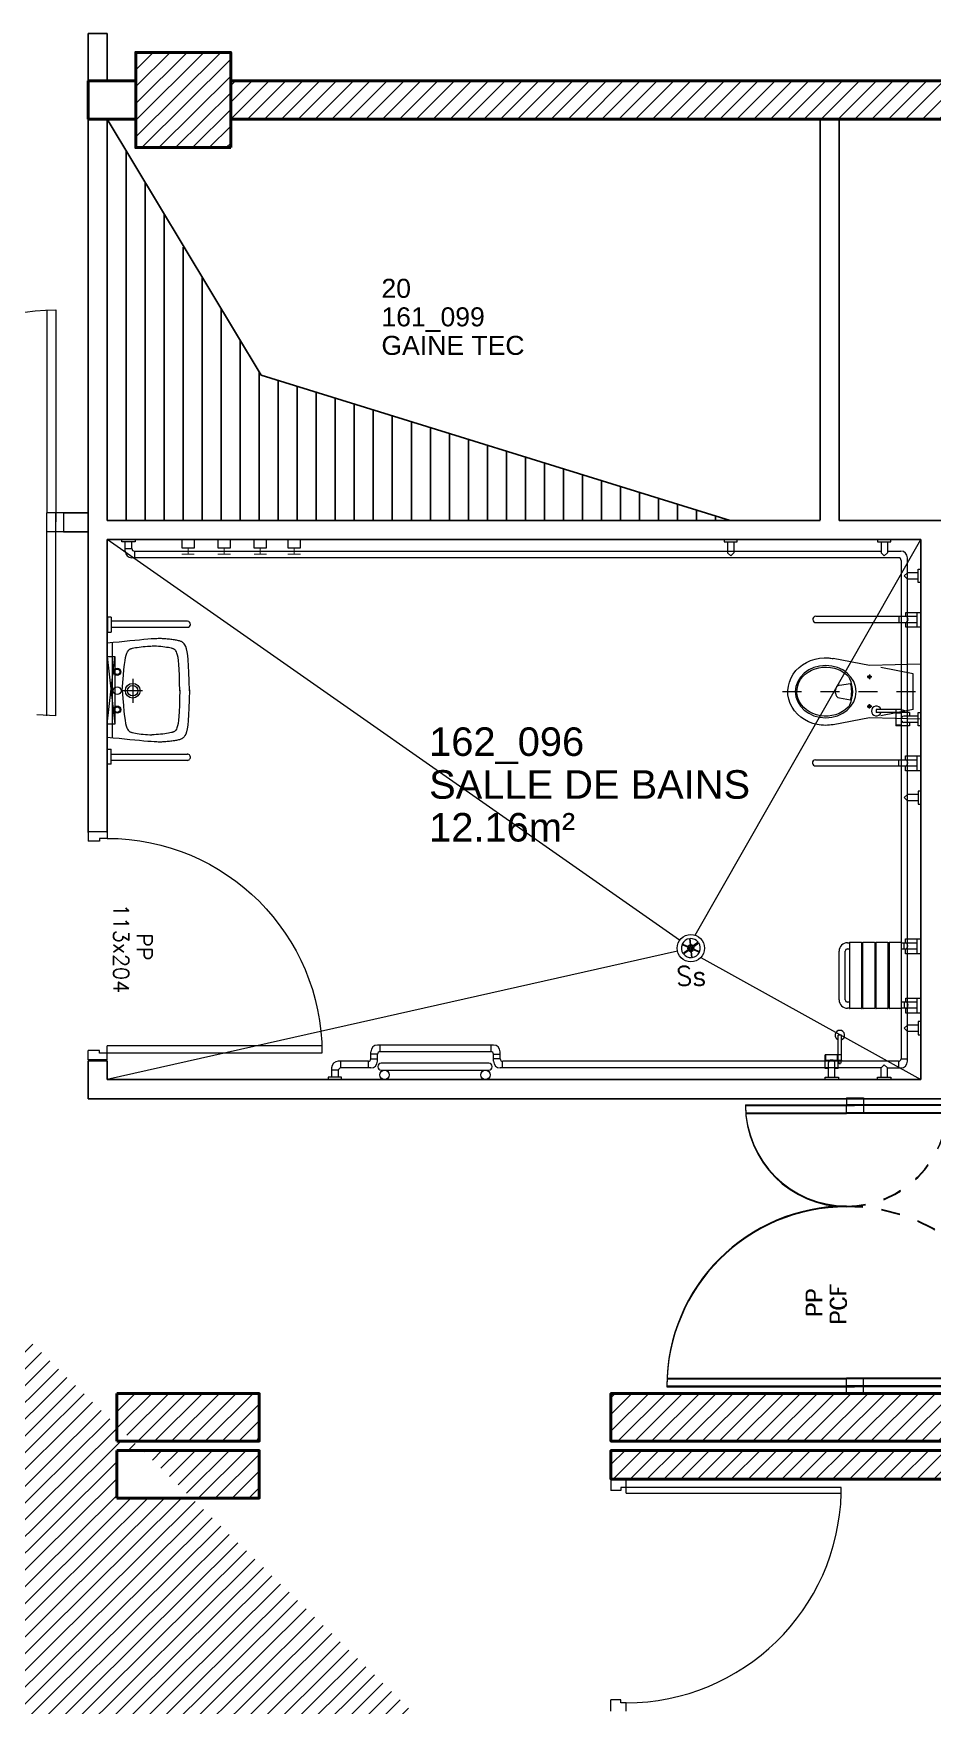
# Model space of a CAD drawing. Header units: millimetres. Extents: x -11 to 211, y -5 to 120.
# Drawn here: x 159.01 to 163.74, y 91.31 to 100.1 of the extents above; entities that cross this region are included whole.
import ezdxf
from ezdxf.enums import TextEntityAlignment as Align

# ---------------------------------------------------------------- set-up
doc = ezdxf.new("R2010")
doc.units = ezdxf.units.MM
doc.header["$LTSCALE"] = 0.1
doc.header["$MEASUREMENT"] = 0
for name, pattern in [('CACHÉ', [0.25, 0.125, -0.125]), ('CONTINU', [0]), ('HIDDEN2', [0.1875, 0.125, -0.0625])]:
    doc.linetypes.add(name, pattern=pattern)
doc.layers.get('0').update_dxf_attribs({"linetype": 'CONTINUOUS'})
for name, color, linetype in [('A_Etiqu_Gaine', 8, 'CONTINUOUS'), ('A_Etiqu_Gaine_ancien', 8, 'CONTINUOUS'), ('A_Etiqu_Gaine_code', 8, 'CONTINUOUS'), ('A_Etiqu_Local', 8, 'CONTINUOUS'), ('A_HACH_STRUC', 7, 'CONTINUOUS'), ('A_MUR_CLOIS', 7, 'CONTINU'), ('A_MURS_CLOI', 7, 'CONTINUOUS')]:
    doc.layers.add(name, color=color, linetype=linetype)
for name, color, linetype, lineweight in [('A_MURS_STRU', 7, 'CONTINU', 40), ('A_PORT', 8, 'CONTINUOUS', 0), ('A_PORTE', 8, 'CONTINU', 0), ('A_SANI', 5, 'CONTINU', 0)]:
    doc.layers.add(name, color=color, linetype=linetype, lineweight=lineweight)
doc.styles.add('Attribut', font='arial.ttf')
doc.styles.add('ROMANS', font='ROMANS')
doc.styles.add('ROMANS8', font='romans8', dxfattribs={"height": 10})

# ---------------------------------------------------------------- blocks, each defined once
blk = doc.blocks.new('A_Etiqu_Local')
at = {"style": 'Attribut', "flags": 1}
for tag, p in [('CODE_HOPITAL', (-0.4463, 1.632)), ('CODE_SITE', (-0.4463, 1.407)), ('CODE_BATIMENT', (-0.4463, 1.182)), ('CODE_SECTEUR', (-0.4463, 0.957)), ('CODE_ETAGE', (-0.4463, 0.732)), ('NOM_NORMALISE', (-0.4463, -0.843)), ('SECTEUR_ACTIVITE', (-0.4463, -1.068)), ('SOUS_SECTEUR_ACTIVITE', (-0.4463, -1.293)), ('VOLUME', (-0.4463, -1.518)), ('SERVICE', (-0.4463, -1.743)), ('CODE_UG', (-0.4463, -1.968)), ('CODE_UA', (-0.4463, -2.193)), ('CODE_POLE', (-0.4463, -2.418)), ('OCCUPANT_EXTERNE', (-0.4463, -2.643)), ('DISPONIBILITE', (-0.4463, -2.868)), ('ACCES_HANDICAPES', (-0.4463, -3.093)), ('NATURE_SOL', (-0.4463, -3.318)), ('RISQUE_LABORATOIRE', (-0.4463, -3.543)), ('AMIANTE', (-0.4463, -3.768))]:
    blk.add_attdef(tag, p, '', height=0.15, dxfattribs=at)
at = {"layer": 'A_Etiqu_Local', "style": 'Attribut'}
for tag, p in [('CODE_PIECE', (-0.4463, 0.282)), ('NOM_USAGE', (-0.4463, 0.057)), ('SURFACE', (-0.4463, -0.168))]:
    blk.add_attdef(tag, p, '', height=0.15, dxfattribs=at)
blk = doc.blocks.new('A_Etiqu_Gaine')
at = {"style": 'Attribut', "flags": 1}
for tag, p in [('CODE_HOPITAL', (-0.4323, 0.8651)), ('CODE_SITE', (-0.4323, 0.7151)), ('CODE_BATIMENT', (-0.4323, 0.5651)), ('CODE_SECTEUR', (-0.4323, 0.4151)), ('CODE_ETAGE', (-0.4323, 0.2651)), ('NOM_NORMALISE', (-0.4323, -0.3349)), ('SECTEUR_ACTIVITE', (-0.4323, -0.4849)), ('SOUS_SECTEUR_ACTIVITE', (-0.4323, -0.6349)), ('SURFACE', (-0.4323, -0.7849)), ('CODE_UG', (-0.4323, -0.9349)), ('CODE_POLE', (-0.4323, -1.0849)), ('AMIANTE', (-0.4323, -1.2349))]:
    blk.add_attdef(tag, p, '', height=0.1, dxfattribs=at)
at = {"layer": 'A_Etiqu_Gaine', "style": 'Attribut'}
blk.add_attdef('NOM_USAGE', (-0.4323, -0.1849), '', height=0.1, dxfattribs=at)
at = {"layer": 'A_Etiqu_Gaine_ancien', "style": 'Attribut'}
blk.add_attdef('CODE_PIECE_ANCIEN', (-0.4323, 0.1151), '', height=0.1, dxfattribs=at)
at = {"layer": 'A_Etiqu_Gaine_code', "style": 'Attribut'}
blk.add_attdef('CODE_PIECE', (-0.4323, -0.0349), '', height=0.1, dxfattribs=at)
blk = doc.blocks.new('-P175bt10')
at = {"layer": 'A_PORT', "linetype": 'Continuous'}
for p, q in [((0.0408, 1.1675), (0.0408, 0.1)), ((0.0875, 1.1665), (0.0875, 0.1)), ((1.6625, 0.699), (1.6625, 0.1)), ((1.7092, 0.7008), (1.7092, 0.1)), ((0, 0.1), (0, 0)), ((0, 0.1), (0.0408, 0.1)), ((0.0408, 0.1), (0.0875, 0.1)), ((0.0408, 0.1), (0.0408, 0.0533)), ((0.0408, -0.9675), (0.0408, 0.1)), ((0.0875, -0.9665), (0.0875, 0.1)), ((1.6625, 0.1), (1.7092, 0.1)), ((1.6625, -0.499), (1.6625, 0.1)), ((1.7092, 0.1), (1.7092, 0.0533)), ((1.75, 0.1), (1.7092, 0.1)), ((1.7092, -0.5008), (1.7092, 0.1)), ((1.75, 0.1), (1.75, 0))]:
    blk.add_line(p, q, dxfattribs=at)
at = {"layer": 'A_PORT'}
for p, q in [((0, 0), (0.0875, 0)), ((1.75, 0), (1.6625, 0))]:
    blk.add_line(p, q, dxfattribs=at)
at = {"layer": 'A_PORT', "linetype": 'Continuous'}
for centre, radius, start, end in [((0.0408, 0.1), 1.0675, 0, 90), ((1.7092, 0.1), 0.6008, 90, 180)]:
    blk.add_arc(centre, radius, start, end, dxfattribs=at)
at = {"layer": 'A_PORT', "linetype": 'CACHÉ'}
for centre, radius, start, end in [((0.0408, 0.1), 1.0675, 270, 0), ((1.7092, 0.1), 0.6008, 180, 270)]:
    blk.add_arc(centre, radius, start, end, dxfattribs=at)
at = {"layer": 'A_PORT', "linetype": 'Continuous', "style": 'ROMANS8'}
for tag, p in [('PCF', (0.5371, 0.2448)), ('175X204', (0.5272, 0.1021))]:
    blk.add_attdef(tag, text='', height=0.0933, dxfattribs=at).set_placement(p, align=Align.CENTER)
blk = doc.blocks.new('BATI-10')
for p, q in [((0, 0.1), (0, 0)), ((0, 0.1), (0.035, 0.1)), ((0.035, 0.1), (0.035, 0.06)), ((0, 0), (0.05, 0)), ((0.035, 0.06), (0.05, 0.06)), ((0.05, 0.06), (0.05, 0))]:
    blk.add_line(p, q)
blk = doc.blocks.new('P110bt10')
for p, q in [((0.035, 1.23), (0.035, 0.1)), ((0.075, 1.2293), (0.075, 0.1)), ((0.035, 0.1), (0.075, 0.1))]:
    blk.add_line(p, q)
blk.add_arc((0.035, 0.1), 1.13, 0, 90)
blk.add_blockref('BATI-10', (0, 0))
at = {"xscale": -1}
blk.add_blockref('BATI-10', (1.2, 0), dxfattribs=at)
at = {"style": 'ROMANS8'}
for tag, p in [('DEF', (0.5949, 0.2559)), ('DIM', (0.5864, 0.1335))]:
    blk.add_attdef(tag, text='', height=0.08, dxfattribs=at).set_placement(p, align=Align.CENTER)

msp = doc.modelspace()

# ---------------------------------------------------------------- hatches: boundary and pattern name
at = {"layer": 'A_HACH_STRUC'}
h = msp.add_hatch(dxfattribs=at)
h.set_pattern_fill('ANSI31', color=8, scale=0.5, angle=359.76959, style=0)
h.paths.add_polyline_path([(160.0499, 113.8961), (159.5499, 113.8961), (159.5499, 114.3961), (160.0499, 114.3961)])
h.paths.add_polyline_path([(159.2999, 106.6962), (159.2999, 107.1962), (160.0499, 107.1962), (160.0499, 106.6962)])
h.paths.add_polyline_path([(167.2499, 106.6962), (166.7499, 106.6962), (166.7499, 107.1962), (167.2499, 107.1962)])
h.paths.add_polyline_path([(152.8499, 77.8962), (152.3499, 77.8962), (152.3499, 78.3962), (152.8499, 78.3962)])
h.paths.add_polyline_path([(159.5499, 77.8962), (159.3999, 77.8962), (159.3999, 78.3962), (160.0499, 78.3962), (160.0499, 77.8962)], flags=16)
h.paths.add_polyline_path([(174.4499, 107.1962), (174.4499, 106.6962), (173.9499, 106.6962), (173.9499, 107.1962)])
h.paths.add_polyline_path([(174.4499, 99.9962), (173.9499, 99.9962), (173.9499, 99.4962), (174.4499, 99.4962)])
h.paths.add_polyline_path([(159.4501, 92.3962), (159.4501, 92.6462), (160.1999, 92.6462), (160.1999, 92.3962)], flags=17)
h.paths.add_polyline_path([(159.4501, 92.3962), (159.4501, 92.6462)], flags=16)
h.paths.add_polyline_path([(159.4501, 92.9462), (159.4501, 92.6962)], flags=16)
h.paths.add_polyline_path([(159.4501, 92.9462), (159.4501, 92.6962), (160.1999, 92.6962), (160.1999, 92.9462)], flags=17)
h.paths.add_polyline_path([(160.0499, 85.5962), (160.0499, 85.0962), (159.5499, 85.0962), (159.5499, 85.5962)], flags=17)
h.paths.add_polyline_path([(152.8499, 85.5962), (152.8499, 85.0962), (152.3499, 85.0962), (152.3499, 85.5962)])
h.paths.add_polyline_path([(145.9999, 85.5962), (145.9999, 85.0962), (145.4999, 85.0962), (145.4999, 85.5962)])
h.paths.add_polyline_path([(145.9999, 78.3962), (145.9999, 77.8962), (145.4999, 77.8962), (145.4999, 78.3962)])
edge = h.paths.add_edge_path()
edge.add_line((166.3748, 85.3966), (166.3748, 85.2962))
edge.add_line((166.3748, 78.1965), (166.3748, 78.0962))
edge.add_line((167.0998, 85.2217), (167.0998, 85.4714))
edge.add_line((166.8749, 85.0963), (166.8749, 85.2217))
edge.add_line((167.0998, 85.2217), (166.8749, 85.2217))
edge.add_line((167.0998, 85.4714), (166.8749, 85.4714))
edge.add_line((166.8749, 85.5962), (166.8749, 85.4714))
edge.add_line((166.8749, 85.0962), (166.3748, 85.0962))
edge.add_line((166.3748, 85.0962), (166.3748, 85.2962))
edge.add_line((166.3748, 85.3966), (166.3748, 85.5962))
edge.add_line((166.3748, 85.5962), (166.8749, 85.5962))
edge.add_line((152.3749, 99.6216), (152.3749, 99.8713))
edge.add_line((152.3749, 99.6216), (152.5999, 99.6216))
edge.add_line((152.3749, 99.8713), (152.5999, 99.8713))
edge.add_line((152.5999, 99.9962), (152.5999, 99.8713))
edge.add_line((153.0999, 99.7965), (153.0999, 99.9962))
edge.add_line((153.0999, 99.9962), (152.5999, 99.9962))
edge.add_line((152.5999, 99.4962), (152.5999, 99.6216))
edge.add_line((152.5999, 99.4962), (153.0999, 99.4962))
edge.add_line((153.0999, 99.4962), (153.0999, 99.7965))
edge.add_line((167.0998, 78.0217), (167.0998, 78.2714))
edge.add_line((166.8749, 77.8962), (166.8749, 78.0217))
edge.add_line((167.0998, 78.0217), (166.8749, 78.0217))
edge.add_line((167.0998, 78.2714), (166.8749, 78.2714))
edge.add_line((166.8749, 78.3962), (166.8749, 78.2714))
edge.add_line((166.8749, 77.8962), (166.3748, 77.8962))
edge.add_line((166.3748, 77.8962), (166.3748, 78.0962))
edge.add_line((166.3748, 78.1965), (166.3748, 78.3962))
edge.add_line((166.3748, 78.3962), (166.8749, 78.3962))
h = msp.add_hatch(dxfattribs=at)
h.set_pattern_fill('ANSI31', color=8, scale=0.5, angle=359.76959, style=0)
h.paths.add_polyline_path([(160.0499, 99.4962), (159.5499, 99.4962), (159.5499, 99.9962), (160.0499, 99.9962)])
h = msp.add_hatch(dxfattribs=at)
h.set_pattern_fill('ANSI31', color=8, scale=0.5, angle=359.76959, style=0)
h.set_pattern_definition([(44.7696, (160.049866, 99.6462), (-0.0440161, 0.04437154), [])])
h.paths.add_polyline_path([(166.7499, 99.8462), (160.0499, 99.8462), (160.0499, 99.6462), (166.7499, 99.6462)])
h = msp.add_hatch(dxfattribs=at)
h.set_pattern_fill('ANSI31', color=8, scale=0.5, angle=359.76959, style=0)
h.set_pattern_definition([(44.7696, (162.049855, 92.396184), (-0.0440161, 0.04437154), [])])
h.paths.add_polyline_path([(167.3501, 92.8962), (167.3501, 92.9462), (162.0499, 92.9462), (162.0499, 92.6962), (167.2901, 92.6962), (167.2901, 92.7712), (167.3501, 92.7712)])
h.paths.add_polyline_path([(167.1002, 92.5962), (167.1002, 92.6462), (162.0499, 92.6462), (162.0499, 92.4962), (162.1299, 92.4962), (166.4005, 92.4962), (166.4005, 92.3962), (167.1002, 92.3962)])

# ---------------------------------------------------------------- linework, layer by layer
at = {"layer": 'A_MUR_CLOIS', "color": 8, "linetype": 'Continuous'}
for p, q in [((159.3999, 100.0962), (159.2999, 100.0962)), ((159.2999, 99.8462), (159.2999, 100.0962)), ((159.3999, 99.8462), (159.3999, 100.0962)), ((159.2999, 99.6462), (159.2999, 95.8957)), ((159.3999, 99.6462), (160.21, 98.2994)), ((159.3999, 99.6462), (159.3999, 97.5362)), ((163.1499, 99.6462), (163.1499, 97.5376)), ((163.2499, 99.6462), (163.2499, 97.5361)), ((159.4999, 99.48), (159.4999, 97.5362)), ((159.5999, 99.3137), (159.5999, 97.5362)), ((159.6999, 99.1475), (159.6999, 97.5362)), ((159.7999, 98.9728), (159.7999, 97.5362)), ((159.8999, 98.815), (159.8999, 97.5362)), ((159.9999, 98.6488), (159.9999, 97.5362)), ((160.0999, 98.4825), (160.0999, 97.5362)), ((160.1999, 98.3163), (160.1999, 97.5362)), ((160.21, 98.2994), (162.6777, 97.5362)), ((160.2999, 98.2716), (160.2999, 97.5362)), ((160.3999, 98.2407), (160.3999, 97.5362)), ((160.4999, 98.2098), (160.4999, 97.5362)), ((160.5999, 98.1788), (160.5999, 97.5362)), ((160.6999, 98.1479), (160.6999, 97.5362)), ((160.7999, 98.117), (160.7999, 97.5362)), ((160.8999, 98.086), (160.8999, 97.5362)), ((160.9999, 98.0551), (160.9999, 97.5362)), ((161.0999, 98.0242), (161.0999, 97.5362)), ((161.1999, 97.9933), (161.1999, 97.5362)), ((161.2999, 97.9623), (161.2999, 97.5362)), ((161.3999, 97.9314), (161.3999, 97.5362)), ((161.4999, 97.9005), (161.4999, 97.5362)), ((161.5998, 97.8695), (161.5998, 97.5362)), ((161.6998, 97.8386), (161.6998, 97.5362)), ((161.7998, 97.8077), (161.7998, 97.5362)), ((161.8998, 97.7768), (161.8998, 97.5362)), ((161.9998, 97.7458), (161.9998, 97.5362)), ((162.0998, 97.7149), (162.0998, 97.5362)), ((162.1998, 97.684), (162.1998, 97.5362)), ((162.2998, 97.653), (162.2998, 97.5362)), ((162.3998, 97.6221), (162.3998, 97.5362)), ((162.4998, 97.5912), (162.4998, 97.5362)), ((163.1499, 97.5362), (159.3999, 97.5362)), ((162.5998, 97.5603), (162.5998, 97.5362)), ((167.1499, 97.5361), (163.2499, 97.5361)), ((159.3999, 97.4362), (159.3999, 95.8957)), ((163.6799, 97.4361), (159.3999, 97.4362)), ((163.6799, 97.4362), (163.6799, 94.5962)), ((159.3999, 94.6957), (159.2999, 94.6957)), ((159.2999, 94.6957), (159.2999, 94.4962)), ((159.3999, 94.6957), (159.3999, 94.5962)), ((159.3999, 94.5962), (163.6799, 94.5962)), ((159.2999, 94.4962), (166.6497, 94.4962))]:
    msp.add_line(p, q, dxfattribs=at)
at = {"layer": 'A_MURS_CLOI', "color": 8}
for p, q in [((159.1706, 97.5757), (159.2999, 97.5757)), ((159.1706, 97.4757), (159.2999, 97.4757))]:
    msp.add_line(p, q, dxfattribs=at)
at = {"layer": 'A_MURS_STRU', "color": 8, "linetype": 'Continuous'}
for p, q in [((159.2999, 99.8462), (159.2999, 99.6462)), ((159.4501, 92.6962), (159.4501, 92.9462)), ((159.4501, 92.6462), (159.4501, 92.3962))]:
    msp.add_line(p, q, dxfattribs=at)
msp.add_lwpolyline([(160.0499, 99.4962), (159.5499, 99.4962), (159.5499, 99.9962), (160.0499, 99.9962)], close=True, dxfattribs=at)
for points in [[(159.2999, 99.6462), (159.5499, 99.6462), (159.5499, 99.8462), (159.2999, 99.8462)], [(166.7499, 99.6462), (160.0499, 99.6462), (160.0499, 99.8462), (166.7499, 99.8462), (166.7499, 99.6462)], [(159.4501, 92.6962), (160.1999, 92.6962), (160.1999, 92.9462), (159.4501, 92.9462)], [(159.4501, 92.9462), (159.4501, 92.6962)], [(167.3501, 92.6962), (162.0499, 92.6962), (162.0499, 92.9462), (167.3501, 92.9462)], [(159.4501, 92.6462), (160.1999, 92.6462), (160.1999, 92.3962), (159.4501, 92.3962)], [(159.4501, 92.3962), (159.4501, 92.6462)], [(166.4005, 92.4962), (162.0499, 92.4962), (162.0499, 92.6462), (167.1002, 92.6462)]]:
    msp.add_lwpolyline(points, dxfattribs=at)
at = {"layer": 'A_PORTE', "color": 8, "linetype": 'Continuous'}
for p, q in [((162.0499, 92.4965), (162.1299, 92.4965)), ((162.0499, 92.4965), (162.0499, 92.4366)), ((162.1299, 92.4226), (162.1299, 92.4965)), ((162.1021, 92.4366), (162.0499, 92.4366)), ((163.2615, 92.4526), (162.1021, 92.4526)), ((162.1021, 92.4526), (162.1021, 92.4366)), ((162.1299, 92.4226), (163.2615, 92.4226)), ((163.2615, 92.4226), (163.2615, 92.4526)), ((162.1021, 91.3366), (162.0499, 91.3366)), ((162.0499, 91.2768), (162.0499, 91.3366)), ((162.1021, 91.3206), (162.1021, 91.3366)), ((162.1299, 91.3206), (162.1021, 91.3206)), ((162.1299, 91.2768), (162.1299, 91.3206))]:
    msp.add_line(p, q, dxfattribs=at)
at = {"layer": 'A_PORTE', "color": 8}
msp.add_arc((162.1299, 92.4526), 1.132, 270, 358.48138, dxfattribs=at)
at = {"layer": 'A_SANI', "color": 8, "linetype": 'Continuous'}
for p, q in [((162.4114, 95.3287), (159.3999, 97.4362)), ((162.4935, 95.3556), (163.6799, 97.4362)), ((159.4005, 96.8906), (159.4005, 96.3953)), ((159.4254, 96.8906), (159.4254, 96.3953)), ((159.5483, 96.8673), (159.5575, 96.8688)), ((159.5575, 96.8688), (159.5675, 96.8702)), ((159.5675, 96.8702), (159.578, 96.8715)), ((159.578, 96.8715), (159.5889, 96.8727)), ((159.5889, 96.8727), (159.6, 96.8737)), ((159.6, 96.8737), (159.6111, 96.8745)), ((159.6111, 96.8745), (159.6222, 96.8751)), ((159.6222, 96.8751), (159.6329, 96.8755)), ((159.648, 96.8751), (159.6372, 96.8755)), ((159.6591, 96.8745), (159.648, 96.8751)), ((159.6702, 96.8737), (159.6591, 96.8745)), ((159.6813, 96.8727), (159.6702, 96.8737)), ((159.6922, 96.8715), (159.6813, 96.8727)), ((159.7027, 96.8702), (159.6922, 96.8715)), ((159.7126, 96.8688), (159.7027, 96.8702)), ((159.7219, 96.8673), (159.7126, 96.8688)), ((159.491, 96.7787), (159.494, 96.7994)), ((159.494, 96.7994), (159.4969, 96.8158)), ((159.4969, 96.8158), (159.5, 96.8286)), ((159.5, 96.8286), (159.5031, 96.8383)), ((159.5031, 96.8383), (159.5063, 96.8455)), ((159.5063, 96.8455), (159.5096, 96.8509)), ((159.5096, 96.8509), (159.5113, 96.8531)), ((159.5113, 96.8531), (159.5131, 96.8551)), ((159.5131, 96.8551), (159.5149, 96.8567)), ((159.5149, 96.8567), (159.5169, 96.8582)), ((159.5169, 96.8582), (159.519, 96.8595)), ((159.519, 96.8595), (159.5213, 96.8606)), ((159.5213, 96.8606), (159.5238, 96.8616)), ((159.5238, 96.8616), (159.5265, 96.8625)), ((159.5265, 96.8625), (159.5294, 96.8633)), ((159.5294, 96.8633), (159.5326, 96.8642)), ((159.5326, 96.8642), (159.54, 96.8657)), ((159.54, 96.8657), (159.5483, 96.8673)), ((159.7302, 96.8657), (159.7219, 96.8673)), ((159.7375, 96.8642), (159.7302, 96.8657)), ((159.7408, 96.8633), (159.7375, 96.8642)), ((159.7437, 96.8625), (159.7408, 96.8633)), ((159.7464, 96.8616), (159.7437, 96.8625)), ((159.7489, 96.8606), (159.7464, 96.8616)), ((159.7512, 96.8595), (159.7489, 96.8606)), ((159.7533, 96.8582), (159.7512, 96.8595)), ((159.7552, 96.8567), (159.7533, 96.8582)), ((159.7571, 96.8551), (159.7552, 96.8567)), ((159.7589, 96.8531), (159.7571, 96.8551)), ((159.7606, 96.8509), (159.7589, 96.8531)), ((159.7639, 96.8455), (159.7606, 96.8509)), ((159.767, 96.8383), (159.7639, 96.8455)), ((159.7699, 96.8286), (159.767, 96.8383)), ((159.7726, 96.8158), (159.7699, 96.8286)), ((159.775, 96.7994), (159.7726, 96.8158)), ((159.7771, 96.7787), (159.775, 96.7994)), ((163.4099, 96.7736), (163.2194, 96.8101)), ((163.6799, 96.7811), (163.4099, 96.7736)), ((159.4823, 96.6847), (159.4852, 96.7219)), ((159.4852, 96.7219), (159.4881, 96.753)), ((159.4881, 96.753), (159.491, 96.7787)), ((159.534, 96.7042), (159.534, 96.5778)), ((159.7788, 96.753), (159.7771, 96.7787)), ((159.7801, 96.7219), (159.7788, 96.753)), ((159.781, 96.6847), (159.7801, 96.7219)), ((163.4219, 96.7136), (163.3979, 96.7136)), ((163.4099, 96.7256), (163.4099, 96.7016)), ((163.6391, 96.7293), (163.4692, 96.7635)), ((163.6391, 96.543), (163.6391, 96.7293)), ((159.4793, 96.6407), (159.4823, 96.6847)), ((159.4793, 96.6441), (159.4823, 96.6001)), ((159.5851, 96.641), (159.483, 96.641)), ((159.7814, 96.6407), (159.781, 96.6847)), ((159.7814, 96.6441), (159.781, 96.6001)), ((163.2315, 96.6277), (163.2315, 96.6446)), ((163.2524, 96.6693), (163.3105, 96.679)), ((159.4823, 96.6001), (159.4852, 96.5629)), ((159.4852, 96.5629), (159.4881, 96.5318)), ((159.4881, 96.5318), (159.491, 96.5062)), ((159.7788, 96.5318), (159.7771, 96.5062)), ((159.7801, 96.5629), (159.7788, 96.5318)), ((159.781, 96.6001), (159.7801, 96.5629)), ((163.2524, 96.603), (163.3107, 96.5933)), ((163.4219, 96.5586), (163.3979, 96.5586)), ((163.4099, 96.5466), (163.4099, 96.5706)), ((163.6391, 96.543), (163.4692, 96.5088)), ((159.491, 96.5062), (159.494, 96.4855)), ((159.494, 96.4855), (159.4969, 96.469)), ((159.4969, 96.469), (159.5, 96.4563)), ((159.5, 96.4563), (159.5031, 96.4465)), ((159.5031, 96.4465), (159.5063, 96.4393)), ((159.5063, 96.4393), (159.5096, 96.4339)), ((159.5096, 96.4339), (159.5113, 96.4317)), ((159.5113, 96.4317), (159.5131, 96.4298)), ((159.5131, 96.4298), (159.5149, 96.4281)), ((159.7571, 96.4298), (159.7552, 96.4281)), ((159.7589, 96.4317), (159.7571, 96.4298)), ((159.7606, 96.4339), (159.7589, 96.4317)), ((159.7639, 96.4393), (159.7606, 96.4339)), ((159.767, 96.4465), (159.7639, 96.4393)), ((159.7699, 96.4563), (159.767, 96.4465)), ((159.7726, 96.469), (159.7699, 96.4563)), ((159.775, 96.4855), (159.7726, 96.469)), ((159.7771, 96.5062), (159.775, 96.4855)), ((163.4099, 96.4986), (163.2194, 96.4622)), ((163.6799, 96.4911), (163.4099, 96.4986)), ((159.5149, 96.4281), (159.5169, 96.4266)), ((159.5169, 96.4266), (159.519, 96.4253)), ((159.519, 96.4253), (159.5213, 96.4242)), ((159.5213, 96.4242), (159.5238, 96.4232)), ((159.5238, 96.4232), (159.5265, 96.4223)), ((159.5265, 96.4223), (159.5294, 96.4215)), ((159.5294, 96.4215), (159.5326, 96.4207)), ((159.5326, 96.4207), (159.54, 96.4191)), ((159.54, 96.4191), (159.5483, 96.4175)), ((159.5483, 96.4175), (159.5576, 96.416)), ((159.5576, 96.416), (159.5676, 96.4146)), ((159.5676, 96.4146), (159.5783, 96.4133)), ((159.5783, 96.4133), (159.5893, 96.4122)), ((159.5893, 96.4122), (159.6007, 96.4111)), ((159.6007, 96.4111), (159.6122, 96.4103)), ((159.6122, 96.4103), (159.6237, 96.4097)), ((159.6237, 96.4097), (159.6351, 96.4093)), ((159.6464, 96.4097), (159.6351, 96.4093)), ((159.6579, 96.4103), (159.6464, 96.4097)), ((159.6695, 96.4111), (159.6579, 96.4103)), ((159.6808, 96.4122), (159.6695, 96.4111)), ((159.6919, 96.4133), (159.6808, 96.4122)), ((159.7025, 96.4146), (159.6919, 96.4133)), ((159.7126, 96.416), (159.7025, 96.4146)), ((159.7218, 96.4175), (159.7126, 96.416)), ((159.7302, 96.4191), (159.7218, 96.4175)), ((159.7375, 96.4207), (159.7302, 96.4191)), ((159.7408, 96.4215), (159.7375, 96.4207)), ((159.7437, 96.4223), (159.7408, 96.4215)), ((159.7464, 96.4232), (159.7437, 96.4223)), ((159.7489, 96.4242), (159.7464, 96.4232)), ((159.7512, 96.4253), (159.7489, 96.4242)), ((159.7533, 96.4266), (159.7512, 96.4253)), ((159.7552, 96.4281), (159.7533, 96.4266)), ((162.424, 95.3065), (162.4538, 95.2933)), ((162.4551, 95.2961), (162.4252, 95.3093)), ((162.4567, 95.292), (162.4673, 95.2874)), ((162.4685, 95.2902), (162.4579, 95.2948)), ((162.4673, 95.2874), (162.4579, 95.2806)), ((162.4634, 95.3372), (162.4669, 95.3047)), ((162.47, 95.3051), (162.4664, 95.3375)), ((162.4673, 95.3017), (162.4685, 95.2902)), ((162.4716, 95.2905), (162.4703, 95.302)), ((162.4809, 95.2973), (162.4716, 95.2905)), ((162.4734, 95.288), (162.4827, 95.2948)), ((162.4839, 95.2834), (162.4734, 95.288)), ((162.5097, 95.3185), (162.4834, 95.2992)), ((162.4852, 95.2967), (162.5115, 95.316)), ((162.4002, 95.272), (159.3999, 94.5962)), ((162.4554, 95.2787), (162.4291, 95.2594)), ((162.4309, 95.2569), (162.4573, 95.2762)), ((162.4598, 95.2781), (162.4691, 95.2849)), ((162.4691, 95.2849), (162.4703, 95.2734)), ((162.4707, 95.2703), (162.4742, 95.2379)), ((162.4721, 95.2852), (162.4827, 95.2806)), ((162.4734, 95.2737), (162.4721, 95.2852)), ((162.4772, 95.2382), (162.4737, 95.2706)), ((162.4855, 95.2793), (162.5154, 95.2661)), ((162.5167, 95.2689), (162.4868, 95.2821)), ((162.5226, 95.2385), (163.6799, 94.5962))]:
    msp.add_line(p, q, dxfattribs=at)
at = {"layer": 'A_SANI', "color": 8}
for p, q in [((159.4946, 97.3747), (159.4946, 97.423)), ((159.5296, 97.3882), (159.5296, 97.423)), ((162.6634, 97.423), (162.6634, 97.366)), ((162.6964, 97.423), (162.6964, 97.366)), ((163.4714, 97.423), (163.4714, 97.366)), ((163.5044, 97.423), (163.5044, 97.366)), ((159.5296, 97.3869), (159.4946, 97.3869)), ((163.5632, 97.3397), (159.5296, 97.3397)), ((159.5428, 97.3747), (163.4714, 97.3747)), ((159.5428, 97.3747), (159.5428, 97.3397)), ((162.6799, 97.3495), (162.6634, 97.366)), ((162.6964, 97.366), (162.6799, 97.3495)), ((163.4879, 97.3495), (163.4714, 97.366)), ((163.5044, 97.366), (163.4879, 97.3495)), ((163.5044, 97.3747), (163.5747, 97.3747)), ((163.5767, 97.3262), (163.5767, 94.7058)), ((163.6097, 94.6927), (163.6097, 97.3397)), ((163.6097, 97.2607), (163.5932, 97.2442)), ((163.5932, 97.2442), (163.6097, 97.2277)), ((163.6667, 97.2607), (163.6097, 97.2607)), ((163.6667, 97.2277), (163.6097, 97.2277)), ((163.6019, 97.0321), (163.6019, 97.0521)), ((163.6019, 97.0521), (163.6799, 97.0521)), ((163.6599, 97.0521), (163.6599, 96.9741)), ((163.6799, 97.0521), (163.6799, 96.9741)), ((159.4011, 97.0271), (159.4011, 96.9491)), ((159.421, 97.0271), (159.4011, 97.0271)), ((159.421, 97.0271), (159.421, 96.9491)), ((159.8224, 97.0072), (159.421, 97.0072)), ((159.421, 96.9742), (159.8224, 96.9742)), ((163.1271, 97.0321), (163.6599, 97.0321)), ((163.1271, 96.9991), (163.6599, 96.9991)), ((163.5668, 96.9991), (163.5668, 97.0321)), ((163.6019, 96.9741), (163.6019, 96.9991)), ((163.6799, 96.9741), (163.6019, 96.9741)), ((159.4011, 96.9491), (159.421, 96.9491)), ((159.4005, 96.8213), (159.4394, 96.4646)), ((159.4005, 96.4646), (159.4394, 96.8213)), ((163.4461, 96.5425), (163.4461, 96.5257)), ((163.5767, 96.5425), (163.4461, 96.5425)), ((163.6212, 96.5257), (163.4461, 96.5257)), ((163.5493, 96.5425), (163.5493, 96.4564)), ((163.5767, 96.5225), (163.5493, 96.5225)), ((163.5767, 96.5425), (163.5944, 96.5375)), ((163.5767, 96.5257), (163.5944, 96.5307)), ((163.5944, 96.5307), (163.5944, 96.5375)), ((163.6212, 96.5257), (163.6212, 96.5076)), ((163.5767, 96.4596), (163.5493, 96.4596)), ((163.6212, 96.4564), (163.5493, 96.4564)), ((163.6667, 96.5076), (163.5902, 96.5076)), ((163.6667, 96.4746), (163.5902, 96.4746)), ((163.6212, 96.4746), (163.6212, 96.4564)), ((159.4011, 96.2548), (159.4011, 96.3328)), ((159.4011, 96.3328), (159.421, 96.3328)), ((159.421, 96.2548), (159.4011, 96.2548)), ((159.421, 96.2548), (159.421, 96.3328)), ((159.421, 96.3078), (159.8224, 96.3078)), ((159.8224, 96.2748), (159.421, 96.2748)), ((163.1256, 96.2783), (163.6585, 96.2783)), ((163.5653, 96.2453), (163.5653, 96.2783)), ((163.6004, 96.2982), (163.6784, 96.2982)), ((163.6004, 96.2783), (163.6004, 96.2982)), ((163.6585, 96.2982), (163.6585, 96.2202)), ((163.6784, 96.2982), (163.6784, 96.2202)), ((163.1256, 96.2453), (163.6585, 96.2453)), ((163.6004, 96.2202), (163.6004, 96.2453)), ((163.6784, 96.2202), (163.6004, 96.2202)), ((163.5932, 96.0787), (163.6097, 96.0952)), ((163.6097, 96.0622), (163.5932, 96.0787)), ((163.6667, 96.0952), (163.6097, 96.0952)), ((163.6667, 96.0622), (163.6097, 96.0622)), ((163.2949, 95.3162), (163.3045, 95.3162)), ((163.3045, 95.3162), (163.3045, 94.9721)), ((163.3065, 95.3183), (163.3663, 95.3183)), ((163.3683, 95.3166), (163.3741, 95.3166)), ((163.3683, 95.3162), (163.3683, 94.9721)), ((163.3741, 95.3162), (163.3741, 94.9721)), ((163.3761, 95.3183), (163.4359, 95.3183)), ((163.4379, 95.3166), (163.4437, 95.3166)), ((163.4379, 95.3162), (163.4379, 94.9721)), ((163.4437, 95.3162), (163.4437, 94.9721)), ((163.4457, 95.3183), (163.5055, 95.3183)), ((163.5075, 95.3166), (163.5134, 95.3166)), ((163.5075, 95.3162), (163.5075, 94.9721)), ((163.5133, 95.3162), (163.5133, 94.9721)), ((163.5153, 95.3183), (163.5751, 95.3183)), ((163.5766, 95.3162), (163.6585, 95.3162)), ((163.593, 95.2832), (163.593, 95.3162)), ((163.6004, 95.3362), (163.6784, 95.3362)), ((163.6004, 95.3162), (163.6004, 95.3362)), ((163.6585, 95.3362), (163.6585, 95.2582)), ((163.6784, 95.3362), (163.6784, 95.2582)), ((163.2499, 95.0162), (163.2499, 95.2712)), ((163.2829, 95.0162), (163.2829, 95.2712)), ((163.2949, 95.2832), (163.3045, 95.2832)), ((163.3683, 95.2832), (163.3741, 95.2832)), ((163.4379, 95.2832), (163.4437, 95.2832)), ((163.5075, 95.2832), (163.5133, 95.2832)), ((163.5766, 95.2832), (163.6585, 95.2832)), ((163.6004, 95.2582), (163.6004, 95.2832)), ((163.6784, 95.2582), (163.6004, 95.2582)), ((163.6019, 95.0042), (163.6019, 95.0242)), ((163.6019, 95.0242), (163.6799, 95.0242)), ((163.6599, 95.0242), (163.6599, 94.9462)), ((163.6799, 95.0242), (163.6799, 94.9462)), ((163.3045, 95.0042), (163.2949, 95.0042)), ((163.3047, 94.9712), (163.2949, 94.9712)), ((163.3663, 94.97), (163.3065, 94.97)), ((163.3741, 95.0169), (163.3683, 95.0169)), ((163.3741, 94.9717), (163.3683, 94.9717)), ((163.4359, 94.97), (163.3761, 94.97)), ((163.4437, 95.0169), (163.4379, 95.0169)), ((163.4437, 94.9717), (163.4379, 94.9717)), ((163.5055, 94.97), (163.4457, 94.97)), ((163.5133, 95.0169), (163.5075, 95.0169)), ((163.5134, 94.9717), (163.5075, 94.9717)), ((163.5751, 94.97), (163.5153, 94.97)), ((163.6599, 95.0042), (163.5766, 95.0042)), ((163.6599, 94.9712), (163.5766, 94.9712)), ((163.5944, 94.9712), (163.5944, 95.0042)), ((163.6019, 94.9462), (163.6019, 94.9712)), ((163.6799, 94.9462), (163.6019, 94.9462)), ((163.5932, 94.8662), (163.6097, 94.8827)), ((163.6097, 94.8497), (163.5932, 94.8662)), ((163.6667, 94.8827), (163.6097, 94.8827)), ((163.6667, 94.8497), (163.6097, 94.8497)), ((161.4322, 94.7782), (160.8219, 94.7782)), ((160.8351, 94.7432), (160.8351, 94.7782)), ((161.419, 94.7432), (161.419, 94.7782)), ((163.2628, 94.8299), (163.2459, 94.8299)), ((163.2459, 94.6548), (163.2459, 94.8299)), ((163.2628, 94.6994), (163.2628, 94.8299)), ((160.7737, 94.6927), (160.6156, 94.6927)), ((160.6288, 94.6577), (160.6288, 94.6927)), ((160.7737, 94.6577), (160.7737, 94.6927)), ((160.7869, 94.7062), (160.7869, 94.7432)), ((160.8219, 94.731), (160.7869, 94.731)), ((160.7869, 94.7049), (160.8219, 94.7049)), ((160.8219, 94.6927), (160.8219, 94.7297)), ((161.419, 94.7432), (160.8351, 94.7432)), ((161.4322, 94.731), (161.4672, 94.731)), ((161.4322, 94.6927), (161.4322, 94.7297)), ((161.4672, 94.7049), (161.4322, 94.7049)), ((161.4672, 94.7062), (161.4672, 94.7432)), ((161.4803, 94.6577), (161.4803, 94.6927)), ((163.5624, 94.6927), (161.4807, 94.6927)), ((163.1766, 94.6548), (163.1766, 94.7268)), ((163.2628, 94.7268), (163.1766, 94.7268)), ((163.1799, 94.6994), (163.1799, 94.7268)), ((163.1799, 94.6994), (163.2628, 94.6994)), ((163.1949, 94.6094), (163.1949, 94.6859)), ((163.2279, 94.6094), (163.2279, 94.6859)), ((163.2427, 94.6994), (163.2427, 94.7268)), ((163.2459, 94.6994), (163.2509, 94.6817)), ((163.2509, 94.6817), (163.2578, 94.6817)), ((163.2628, 94.6994), (163.2578, 94.6817)), ((163.4879, 94.6742), (163.4714, 94.6577)), ((163.5044, 94.6577), (163.4879, 94.6742)), ((163.5624, 94.6927), (163.5624, 94.6577)), ((163.5767, 94.7058), (163.6097, 94.7058)), ((160.5806, 94.6577), (160.5806, 94.6094)), ((160.6156, 94.6454), (160.5806, 94.6454)), ((160.6156, 94.6442), (160.6156, 94.6094)), ((160.7869, 94.6577), (160.6291, 94.6577)), ((163.4714, 94.6577), (161.4672, 94.6577)), ((163.1949, 94.6548), (163.1766, 94.6548)), ((163.2459, 94.6548), (163.2279, 94.6548)), ((163.4714, 94.6094), (163.4714, 94.6577)), ((163.5044, 94.6094), (163.5044, 94.6577)), ((163.5044, 94.6577), (163.5747, 94.6577))]:
    msp.add_line(p, q, dxfattribs=at)
at = {"layer": 'A_SANI', "color": 8, "linetype": 'HIDDEN2'}
msp.add_line((162.952, 96.6361), (163.7043, 96.6361), dxfattribs=at)
at = {"layer": 'A_SANI', "color": 8}
for points in [[(159.4771, 97.423), (159.4771, 97.4362), (159.5471, 97.4362), (159.5471, 97.423)], [(159.8591, 97.4362), (159.792, 97.4362), (159.792, 97.3929), (159.8591, 97.3929)], [(160.0489, 97.4362), (159.9818, 97.4362), (159.9818, 97.3929), (160.0489, 97.3929)], [(160.2387, 97.4362), (160.1717, 97.4362), (160.1717, 97.3929), (160.2387, 97.3929)], [(160.417, 97.4362), (160.3499, 97.4362), (160.3499, 97.3929), (160.417, 97.3929)], [(162.6449, 97.4362), (162.6449, 97.423), (162.7149, 97.423), (162.7149, 97.4362)], [(163.4529, 97.4362), (163.4529, 97.423), (163.5229, 97.423), (163.5229, 97.4362)], [(163.6799, 97.2092), (163.6667, 97.2092), (163.6667, 97.2792), (163.6799, 97.2792)], [(159.4005, 96.4646), (159.4005, 96.8213), (159.4394, 96.8213), (159.4394, 96.4646)], [(163.6799, 96.4561), (163.6667, 96.4561), (163.6667, 96.5261), (163.6799, 96.5261)], [(163.6799, 96.1137), (163.6667, 96.1137), (163.6667, 96.0437), (163.6799, 96.0437)], [(163.6799, 94.9012), (163.6667, 94.9012), (163.6667, 94.8312), (163.6799, 94.8312)], [(160.5631, 94.6094), (160.5631, 94.5962), (160.6331, 94.5962), (160.6331, 94.6094)], [(163.1764, 94.5962), (163.1764, 94.6094), (163.2464, 94.6094), (163.2464, 94.5962)], [(163.4529, 94.5962), (163.4529, 94.6094), (163.5229, 94.6094), (163.5229, 94.5962)]]:
    msp.add_lwpolyline(points, close=True, dxfattribs=at)
at = {"layer": 'A_SANI', "color": 8, "const_width": 0.005}
for points in [[(159.8591, 97.3593), (159.792, 97.3593)], [(159.8255, 97.3929), (159.8255, 97.3593)], [(160.0489, 97.3593), (159.9818, 97.3593)], [(160.0154, 97.3929), (160.0154, 97.3593)], [(160.2387, 97.3593), (160.1717, 97.3593)], [(160.2052, 97.3929), (160.2052, 97.3593)], [(160.417, 97.3593), (160.3499, 97.3593)], [(160.3835, 97.3929), (160.3835, 97.3593)]]:
    msp.add_lwpolyline(points, dxfattribs=at)
at = {"layer": 'A_SANI', "color": 8, "linetype": 'Continuous'}
for points in [[(159.8322, 96.641), (159.8314, 96.6924), (159.8302, 96.736), (159.8284, 96.7724), (159.8262, 96.8024), (159.8235, 96.8267), (159.8204, 96.846), (159.817, 96.861), (159.8131, 96.8726), (159.8089, 96.8813), (159.8044, 96.8879), (159.8044, 96.8879), (159.802, 96.8906), (159.7995, 96.8931), (159.7968, 96.8952), (159.794, 96.8971), (159.7909, 96.8988), (159.7875, 96.9003), (159.7839, 96.9016), (159.7798, 96.9028), (159.7754, 96.904), (159.7706, 96.905), (159.7706, 96.905), (159.7652, 96.9061), (159.7595, 96.9071), (159.7535, 96.908), (159.7472, 96.9089), (159.7407, 96.9098), (159.7342, 96.9106), (159.7276, 96.9114), (159.7211, 96.9121), (159.7147, 96.9127), (159.7085, 96.9132), (159.7085, 96.9132), (159.7026, 96.9137), (159.6969, 96.9141), (159.6913, 96.9144), (159.6857, 96.9146), (159.68, 96.9147), (159.6742, 96.9147), (159.6682, 96.9147), (159.6618, 96.9145), (159.655, 96.9142), (159.6477, 96.9138), (159.6477, 96.9138), (159.6314, 96.9128), (159.6128, 96.9113), (159.5921, 96.9095), (159.5695, 96.9074), (159.545, 96.905), (159.5189, 96.9024), (159.4912, 96.8997), (159.4622, 96.8967), (159.4319, 96.8937), (159.4005, 96.8906)], [(159.8322, 96.6449), (159.8314, 96.5935), (159.8302, 96.5499), (159.8284, 96.5135), (159.8262, 96.4835), (159.8235, 96.4592), (159.8204, 96.4399), (159.817, 96.4248), (159.8131, 96.4133), (159.8089, 96.4046), (159.8044, 96.398), (159.8044, 96.398), (159.802, 96.3953), (159.7995, 96.3928), (159.7968, 96.3907), (159.794, 96.3888), (159.7909, 96.3871), (159.7875, 96.3856), (159.7839, 96.3843), (159.7798, 96.383), (159.7754, 96.3819), (159.7706, 96.3809), (159.7706, 96.3809), (159.7652, 96.3798), (159.7595, 96.3788), (159.7535, 96.3779), (159.7472, 96.3769), (159.7407, 96.3761), (159.7342, 96.3753), (159.7276, 96.3745), (159.7211, 96.3738), (159.7147, 96.3732), (159.7085, 96.3727), (159.7085, 96.3727), (159.7026, 96.3722), (159.6969, 96.3718), (159.6913, 96.3715), (159.6857, 96.3713), (159.68, 96.3712), (159.6742, 96.3712), (159.6682, 96.3712), (159.6618, 96.3714), (159.655, 96.3717), (159.6477, 96.3721), (159.6477, 96.3721), (159.6314, 96.3731), (159.6128, 96.3746), (159.5921, 96.3764), (159.5695, 96.3785), (159.545, 96.3809), (159.5189, 96.3834), (159.4912, 96.3862), (159.4622, 96.3892), (159.4319, 96.3922), (159.4005, 96.3953)]]:
    msp.add_lwpolyline(points, dxfattribs=at)
at = {"layer": 'A_SANI', "color": 8}
msp.add_lwpolyline([(160.8243, 94.6653), (160.8243, 94.6632, 0.414214), (160.8414, 94.6462), (161.4077, 94.6462, 0.414214), (161.4247, 94.6632), (161.4247, 94.6653, 0.414214), (161.4077, 94.6824), (160.8414, 94.6824, 0.414214)], format="xyb", close=True, dxfattribs=at)
at = {"layer": 'A_SANI', "color": 8, "linetype": 'Continuous'}
for centre, radius in [((159.4525, 96.7405), 0.0189), ((159.4525, 96.7405), 0.0144), ((163.4099, 96.7136), 0.008), ((159.4525, 96.641), 0.0204), ((159.534, 96.641), 0.0387), ((159.534, 96.641), 0.0274), ((159.4525, 96.5415), 0.0189), ((159.4525, 96.5415), 0.0144), ((163.4099, 96.5586), 0.008), ((162.4703, 95.2877), 0.0718)]:
    msp.add_circle(centre, radius, dxfattribs=at)
at = {"layer": 'A_SANI', "color": 8}
for centre in [(160.8593, 94.6212), (161.3898, 94.6212)]:
    msp.add_circle(centre, 0.0248, dxfattribs=at)
for centre, radius, start, end in [((159.5296, 97.3747), 0.035, 180, 270), ((159.5431, 97.3882), 0.0135, 180, 270), ((163.5632, 97.3262), 0.0135, 360, 90), ((163.5747, 97.3397), 0.035, 0, 90), ((159.8214, 96.9907), 0.0165, 266.69429, 86.69429), ((163.128, 97.0156), 0.0165, 93.30571, 273.30571), ((163.5948, 97.0156), 0.018, 293.27806, 66.72194), ((163.4461, 96.5341), 0.0255, 19.27696, 340.72304), ((163.5922, 96.4922), 0.0156, 97.41305, 184.34383), ((163.5919, 96.4898), 0.0153, 175.35466, 263.56227), ((159.8214, 96.2913), 0.0165, 273.30571, 93.30571), ((163.1265, 96.2618), 0.0165, 93.30571, 273.30571), ((163.5933, 96.2618), 0.018, 293.27806, 66.72194), ((163.2949, 95.2712), 0.045, 90, 180), ((163.3065, 95.3162), 0.00204, 90, 180), ((163.3663, 95.3162), 0.00204, 0, 90), ((163.3761, 95.3162), 0.00204, 90, 180), ((163.4359, 95.3162), 0.00204, 0, 90), ((163.4457, 95.3162), 0.00204, 90, 180), ((163.5055, 95.3162), 0.00204, 0, 90), ((163.5153, 95.3162), 0.00204, 90, 180), ((163.5751, 95.3162), 0.00204, 0, 90), ((163.5933, 95.2997), 0.018, 293.27806, 66.72194), ((163.2949, 95.2712), 0.012, 90, 180), ((163.2949, 95.0162), 0.045, 180, 270), ((163.2949, 95.0162), 0.012, 180, 270), ((163.3065, 94.9721), 0.00204, 180, 270), ((163.3663, 94.9721), 0.00204, 270, 0), ((163.3761, 94.9721), 0.00204, 180, 270), ((163.4359, 94.9721), 0.00204, 270, 0), ((163.4457, 94.9721), 0.00204, 180, 270), ((163.5055, 94.9721), 0.00204, 270, 0), ((163.5153, 94.9721), 0.00204, 180, 270), ((163.5751, 94.9721), 0.00204, 270, 0), ((163.5948, 94.9877), 0.018, 293.27806, 66.72194), ((163.2543, 94.8299), 0.0255, 289.27696, 250.72304), ((160.8219, 94.7432), 0.035, 90, 180), ((161.4322, 94.7432), 0.035, 0, 90), ((160.6156, 94.6577), 0.035, 90, 180), ((160.7734, 94.7062), 0.0135, 270, 0), ((160.7869, 94.6927), 0.035, 270, 0), ((160.8354, 94.7297), 0.0135, 90, 180), ((161.4187, 94.7297), 0.0135, 360, 90), ((161.4672, 94.6927), 0.035, 180, 270), ((161.4807, 94.7062), 0.0135, 180, 270), ((163.21, 94.6842), 0.0153, 85.35466, 173.56227), ((163.2124, 94.6839), 0.0156, 7.41305, 94.34383), ((163.5614, 94.7081), 0.0154, 273.83731, 351.42144), ((163.5747, 94.6927), 0.035, 270, 0), ((160.6291, 94.6442), 0.0135, 90, 180)]:
    msp.add_arc(centre, radius, start, end, dxfattribs=at)
at = {"layer": 'A_SANI', "color": 8, "linetype": 'Continuous'}
for centre, radius, start, end in [((163.2614, 96.6828), 0.05, 25.27673, 43.69166), ((163.1617, 96.6358), 0.1602, 334.7386, 25.27673), ((163.2565, 96.6446), 0.025, 99.51743, 180), ((163.2565, 96.6277), 0.025, 180, 260.48257), ((163.1562, 96.6358), 0.1602, 344.61449, 15.64877), ((163.2614, 96.5887), 0.05, 315.91597, 334.7386), ((162.4703, 95.2877), 0.05, 157.96797, 214.43801), ((162.4703, 95.2877), 0.05, 97.96797, 154.43801), ((162.4703, 95.2877), 0.0174, 161.28405, 211.12193), ((162.4703, 95.2877), 0.0174, 101.28405, 151.12193), ((162.4703, 95.2877), 0.0143, 162.39063, 210.01535), ((162.4703, 95.2877), 0.0143, 102.39063, 150.01535), ((162.4703, 95.2877), 0.05, 37.96797, 94.43801), ((162.4703, 95.2877), 0.0174, 41.28405, 91.12193), ((162.4703, 95.2877), 0.0143, 42.39063, 90.01535), ((162.4703, 95.2877), 0.0143, 342.39063, 30.01535), ((162.4703, 95.2877), 0.0174, 341.28405, 31.12193), ((162.4703, 95.2877), 0.05, 337.96797, 34.43801), ((162.4703, 95.2877), 0.05, 217.96797, 274.43801), ((162.4703, 95.2877), 0.0174, 221.28405, 271.12193), ((162.4703, 95.2877), 0.0143, 222.39063, 270.01535), ((162.4703, 95.2877), 0.0143, 282.39063, 330.01535), ((162.4703, 95.2877), 0.0174, 281.28405, 331.12193), ((162.4703, 95.2877), 0.05, 277.96797, 334.43801)]:
    msp.add_arc(centre, radius, start, end, dxfattribs=at)
at = {"layer": 'A_SANI', "color": 8, "linetype": 'Continuous', "extrusion": (0, 0, -1)}
msp.add_ellipse((163.1799, 96.6361), major_axis=(0.16, 0), ratio=0.859387, dxfattribs=at)
at = {"layer": 'A_SANI', "color": 8, "linetype": 'Continuous'}
for points, knots in [([(163.2194, 96.4622), (163.1929, 96.4576), (163.1635, 96.4574), (163.0723, 96.4758), (163.0159, 96.5178), (162.9687, 96.6313), (162.9816, 96.6999), (163.0645, 96.7929), (163.1311, 96.8176), (163.2035, 96.8126), (163.2115, 96.8115), (163.2194, 96.8101)], [1.357319, 1.357319, 1.357319, 1.357319, 1.801245, 1.801245, 2.798426, 2.798426, 3.795608, 3.795608, 4.792789, 4.792789, 4.916836, 4.916836, 4.916836, 4.916836]), ([(163.2973, 96.554), (163.263, 96.5186), (163.205, 96.5003), (163.0972, 96.5177), (163.0505, 96.5538), (163.0186, 96.6427), (163.0332, 96.6941), (163.1108, 96.7607), (163.1724, 96.7738), (163.2537, 96.7522), (163.2788, 96.7369), (163.2975, 96.7174)], [0.692162, 0.692162, 0.692162, 0.692162, 1.75636, 1.75636, 2.841981, 2.841981, 3.927602, 3.927602, 5.013223, 5.013223, 5.598138, 5.598138, 5.598138, 5.598138])]:
    msp.add_open_spline(points, degree=3, knots=knots, dxfattribs=at)

# ---------------------------------------------------------------- block references
at = {"layer": 'A_Etiqu_Gaine', "color": 8}
msp.add_blockref('A_Etiqu_Gaine', (161.2749, 98.5912), dxfattribs=at).add_auto_attribs({'CODE_PIECE': '161_099', 'CODE_PIECE_ANCIEN': '20', 'NOM_USAGE': 'GAINE TEC'})
at = {"layer": 'A_Etiqu_Local', "color": 8}
ref = msp.add_blockref('A_Etiqu_Local', (161.5399, 96.0162), dxfattribs=at)
ref.add_attrib('CODE_PIECE', '162_096', (161.0935, 96.2981), dxfattribs={"height": 0.15, "style": 'Attribut'})
ref.add_attrib('NOM_USAGE', 'SALLE DE BAINS', (161.0935, 96.0731), dxfattribs={"height": 0.15, "style": 'Attribut'})
ref.add_attrib('SURFACE', '12.16m²', (161.0935, 95.8481), dxfattribs={"height": 0.15, "style": 'Attribut'})
at = {"layer": 'A_MURS_CLOI', "color": 8, "xscale": 0.8857142857145697, "yscale": 0.8857142857145697, "zscale": 0.8857142857145697, "rotation": 90}
msp.add_blockref('-P175bt10', (163.3784, 92.9461), dxfattribs=at).add_auto_attribs({'175X204': 'PCF', 'PCF': 'PP'})
at = {"layer": 'A_PORT', "color": 8}
ref = msp.add_blockref('-P175bt10', (159.1706, 97.4757), dxfattribs=dict(at, xscale=-1))
ref.add_attrib('175X204', '175x204', dxfattribs={"linetype": 'Continuous', "height": 0.09333, "style": 'ROMANS8'}).set_placement((158.6434, 97.5778), align=Align.CENTER)
ref.add_attrib('PCF', 'PCF', dxfattribs={"linetype": 'Continuous', "height": 0.09333, "style": 'ROMANS8'}).set_placement((158.6335, 97.7205), align=Align.CENTER)
at = {"layer": 'A_PORTE', "color": 8}
ref = msp.add_blockref('P110bt10', (159.2999, 94.6997), dxfattribs=dict(at, xscale=-1, rotation=270))
ref.add_attrib('DEF', 'PP', dxfattribs={"layer": '0', "height": 0.08, "rotation": 270, "style": 'ROMANS8'}).set_placement((159.5557, 95.2946), align=Align.CENTER)
ref.add_attrib('DIM', '113x204', dxfattribs={"layer": '0', "height": 0.08, "rotation": 270, "style": 'ROMANS8'}).set_placement((159.4334, 95.2861), align=Align.CENTER)
at = {"layer": 'A_PORTE', "color": 8, "xscale": 0.8857142857145697, "yscale": 0.8857142857145697, "zscale": 0.8857142857145697, "rotation": 90}
msp.add_blockref('-P175bt10', (163.3784, 92.9502), dxfattribs=at).add_auto_attribs({'175X204': 'PCF', 'PCF': 'PP'})

# ---------------------------------------------------------------- texts
at = {"layer": 'A_SANI', "color": 8, "linetype": 'Continuous', "style": 'ROMANS'}
msp.add_text('Ss', height=0.1, dxfattribs=at).set_placement((162.4717, 95.0906), align=Align.CENTER)

doc.saveas('drawing.dxf')
